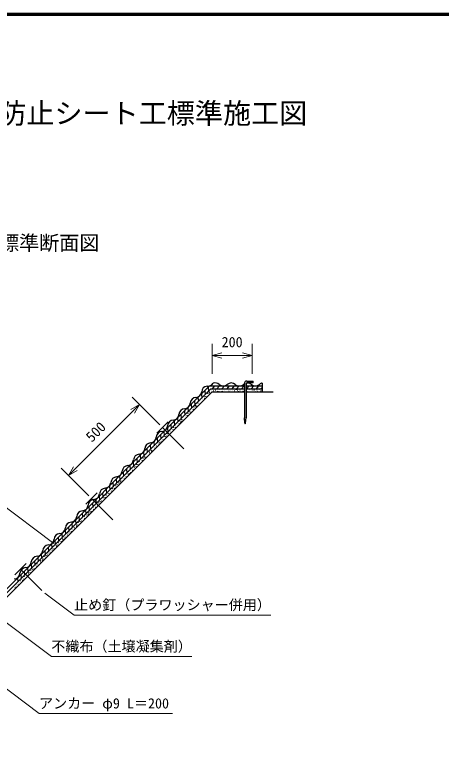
# Model space of a CAD drawing. Units: millimetres, scale not verified. Extents: x 200 to 8200, y 200 to 5824.
# Drawn here: x 2142 to 4268, y 2106 to 5740 of the extents above; entities that cross this region are included whole.
import ezdxf
from ezdxf.enums import TextEntityAlignment as Align

# ---------------------------------------------------------------- set-up
doc = ezdxf.new("R2010")
doc.units = ezdxf.units.MM
doc.header["$LTSCALE"] = 20
for name, color, linetype, lineweight in [('C-STR', 1, 'Continuous', 25), ('C-STR-DIM', 1, 'Continuous', 13), ('C-STR-HTXT', 1, 'Continuous', 13), ('C-TTL', 2, 'Continuous', 70)]:
    doc.layers.add(name, color=color, linetype=linetype, lineweight=lineweight)
doc.layers.add('C-TTL-TXT', color=7, linetype='Continuous')
doc.styles.add('ＭＳ ゴシック', font='')
doc.styles.get('ＭＳ ゴシック').set_extended_font_data('MS Gothic')

msp = doc.modelspace()

# ---------------------------------------------------------------- linework, layer by layer
at = {"layer": 'C-STR', "color": 7}
for p, q in [((3286.54, 3903.73), (3286.54, 3728.63)), ((3295.54, 3898.63), (3295.54, 3728.63)), ((3298.06, 3912.61), (3331.01, 3912.61)), ((3331.01, 3903.61), (3300.95, 3903.61)), ((3331.01, 3903.61), (3331.01, 3912.61)), ((3375.54, 3902.47), (3375.54, 3858.02)), ((1838.61, 2613.51), (3113.12, 3888.02)), ((1849.22, 2602.9), (3119.33, 3873.02)), ((1859.82, 2592.3), (3125.54, 3858.02)), ((3089.39, 3864.29), (3091.1, 3844.79)), ((3106.36, 3881.26), (3108.07, 3861.76)), ((3113.12, 3888.02), (3286.54, 3888.02)), ((3119.33, 3873.02), (3286.54, 3873.02)), ((3137.85, 3888.02), (3125.27, 3873.02)), ((3125.54, 3858.02), (3286.54, 3858.02)), ((3161.85, 3888.02), (3149.27, 3873.02)), ((3187.08, 3888.02), (3174.5, 3873.02)), ((3211.08, 3888.02), (3198.5, 3873.02)), ((3236.31, 3888.02), (3223.73, 3873.02)), ((3260.31, 3888.02), (3247.73, 3873.02)), ((3285.54, 3888.02), (3272.96, 3873.02)), ((3295.54, 3888.02), (3375.54, 3888.02)), ((3295.54, 3873.02), (3375.54, 3873.02)), ((3295.54, 3858.02), (3429.73, 3858.02)), ((3309.54, 3888.02), (3296.96, 3873.02)), ((3333.54, 3888.02), (3320.96, 3873.02)), ((3340.37, 3888.02), (3355.06, 3888.02)), ((3357.54, 3888.02), (3344.96, 3873.02)), ((3375.54, 3880.87), (3368.96, 3873.02)), ((3055.45, 3830.35), (3057.16, 3810.85)), ((3072.42, 3847.32), (3074.13, 3827.82)), ((3021.51, 3796.41), (3023.22, 3776.91)), ((3038.48, 3813.38), (3040.19, 3793.88)), ((2970.6, 3745.5), (2972.31, 3725.99)), ((2987.57, 3762.47), (2989.28, 3742.96)), ((3004.54, 3779.44), (3006.25, 3759.93)), ((2906.61, 3709.25), (2850.05, 3652.68)), ((2936.66, 3711.56), (2938.36, 3692.05)), ((2953.63, 3728.53), (2955.33, 3709.02)), ((3289.54, 3703.63), (3286.54, 3728.63)), ((3292.54, 3703.63), (3295.54, 3728.63)), ((2984.4, 3574.9), (2878.33, 3680.97)), ((2902.72, 3677.62), (2904.42, 3658.11)), ((2919.69, 3694.59), (2921.39, 3675.08)), ((3289.54, 3703.63), (3291.04, 3698.63)), ((3291.04, 3698.63), (3292.54, 3703.63)), ((2868.78, 3643.68), (2870.48, 3624.17)), ((2885.75, 3660.65), (2887.45, 3641.14)), ((2834.83, 3609.74), (2836.54, 3590.23)), ((2851.8, 3626.71), (2853.51, 3607.2)), ((2800.89, 3575.79), (2802.6, 3556.29)), ((2817.86, 3592.76), (2819.57, 3573.26)), ((2766.95, 3541.85), (2768.66, 3522.35)), ((2783.92, 3558.82), (2785.63, 3539.32)), ((2716.04, 3490.94), (2717.75, 3471.43)), ((2733.01, 3507.91), (2734.72, 3488.41)), ((2749.98, 3524.88), (2751.69, 3505.38)), ((2682.1, 3457), (2683.81, 3437.49)), ((2699.07, 3473.97), (2700.78, 3454.46)), ((2648.16, 3423.06), (2649.86, 3403.55)), ((2665.13, 3440.03), (2666.84, 3420.52)), ((2614.22, 3389.12), (2615.92, 3369.61)), ((2631.19, 3406.09), (2632.89, 3386.58)), ((2553.06, 3355.7), (2496.49, 3299.13)), ((2580.28, 3355.18), (2581.98, 3335.67)), ((2597.25, 3372.15), (2598.95, 3352.64)), ((2630.84, 3221.35), (2524.78, 3327.42)), ((2546.33, 3321.24), (2548.04, 3301.73)), ((2563.31, 3338.21), (2565.01, 3318.7)), ((2512.39, 3287.29), (2514.1, 3267.79)), ((2529.36, 3304.27), (2531.07, 3284.76)), ((2461.48, 3236.38), (2463.19, 3216.88)), ((2478.45, 3253.35), (2480.16, 3233.85)), ((2495.42, 3270.32), (2497.13, 3250.82)), ((2427.54, 3202.44), (2429.25, 3182.94)), ((2444.51, 3219.41), (2446.22, 3199.91)), ((2393.6, 3168.5), (2395.31, 3148.99)), ((2410.57, 3185.47), (2412.28, 3165.96)), ((2359.66, 3134.56), (2361.37, 3115.05)), ((2376.63, 3151.53), (2378.34, 3132.02)), ((2325.72, 3100.62), (2327.42, 3081.11)), ((2342.69, 3117.59), (2344.39, 3098.08)), ((2291.78, 3066.68), (2293.48, 3047.17)), ((2308.75, 3083.65), (2310.45, 3064.14)), ((2257.84, 3032.74), (2259.54, 3013.23)), ((2274.81, 3049.71), (2276.51, 3030.2)), ((2199.51, 3002.15), (2142.94, 2945.58)), ((2206.92, 2981.82), (2208.63, 2962.32)), ((2223.89, 2998.8), (2225.6, 2979.29)), ((2240.86, 3015.77), (2242.57, 2996.26)), ((2277.29, 2867.8), (2171.22, 2973.86)), ((2172.98, 2947.88), (2174.69, 2928.38)), ((2189.95, 2964.85), (2191.66, 2945.35)), ((2156.01, 2930.91), (2157.72, 2911.41))]:
    msp.add_line(p, q, dxfattribs=at)
for centre in [(3108.51, 3859.64), (3113.34, 3856.18), (3121.04, 3859.04), (3123.2, 3867.52), (3133.44, 3864.26), (3141.83, 3866.77), (3150.53, 3867.52), (3154.44, 3861.23), (3160.69, 3868.97), (3164.6, 3862.68), (3175.79, 3861.58), (3178.73, 3867.16), (3188.97, 3863.9), (3206.06, 3867.16), (3209.97, 3860.87), (3215.71, 3866.77), (3225.92, 3867.52), (3236.16, 3864.26), (3245.64, 3869.51), (3253.25, 3867.52), (3257.16, 3861.23), (3264.6, 3868.61), (3268.51, 3862.32), (3277.19, 3867.6), (3281.1, 3861.31), (3300.88, 3861.92), (3310.5, 3868.61), (3320.74, 3865.35), (3329.36, 3866.77), (3337.83, 3868.61), (3341.74, 3862.32), (3349.14, 3868.64), (3351.14, 3859.59), (3361.83, 3868.61), (3365.74, 3862.32), (3372.63, 3863.3), (3069.85, 3817.3), (3074.57, 3825.7), (3079.4, 3822.24), (3079.74, 3816.11), (3087.1, 3825.09), (3089.18, 3836.63), (3096.39, 3834.94), (3103.79, 3851.24), (3113.68, 3850.05), (3035.91, 3783.36), (3040.63, 3791.76), (3045.46, 3788.3), (3045.79, 3782.17), (3053.16, 3791.15), (3055.23, 3802.69), (3059.96, 3811.09), (3062.45, 3801), (3004.32, 3751.77), (3009.05, 3760.17), (3015.57, 3751.24), (3016.9, 3765.45), (3018.2, 3758.15), (3026.46, 3770.73), (3026.47, 3762.85), (3033.84, 3771.83), (2958.13, 3709.26), (2965.98, 3714.54), (2967.29, 3707.23), (2975.55, 3719.82), (2975.56, 3711.94), (2982.93, 3720.92), (2985, 3732.45), (2989.72, 3740.85), (2994.54, 3737.38), (2994.88, 3731.26), (3002.25, 3740.24), (2934.09, 3681.54), (2938.81, 3689.94), (2943.63, 3686.47), (2943.97, 3680.35), (2951.34, 3689.33), (2953.41, 3700.86), (2960.62, 3699.18), (2964.66, 3700.33), (2887.9, 3639.03), (2892.72, 3635.56), (2900.43, 3638.42), (2902.5, 3649.95), (2907.22, 3658.35), (2913.75, 3649.42), (2915.07, 3663.63), (2916.38, 3656.32), (2924.64, 3668.91), (2924.65, 3661.02), (2932.01, 3670), (2851.59, 3599.04), (2856.31, 3607.44), (2862.84, 3598.51), (2864.16, 3612.71), (2865.47, 3605.41), (2873.73, 3618), (2873.73, 3610.11), (2881.1, 3619.09), (2883.17, 3630.63), (2893.06, 3629.44), (2813.25, 3561.8), (2822.82, 3567.08), (2830.19, 3568.18), (2832.26, 3579.71), (2836.99, 3588.11), (2841.81, 3584.65), (2842.15, 3578.53), (2849.52, 3587.51), (2858.8, 3597.36), (2781.35, 3528.8), (2786.07, 3537.2), (2790.9, 3533.74), (2791.24, 3527.61), (2798.6, 3536.59), (2800.68, 3548.13), (2805.4, 3556.53), (2811.93, 3547.6), (2814.56, 3554.5), (2822.82, 3559.2), (2749.76, 3497.22), (2754.49, 3505.62), (2756.98, 3495.53), (2761.01, 3496.69), (2762.34, 3510.89), (2763.64, 3503.59), (2771.9, 3516.17), (2771.91, 3508.29), (2779.28, 3517.27), (2703.58, 3454.7), (2711.42, 3459.98), (2712.73, 3452.67), (2720.99, 3465.26), (2721, 3457.38), (2728.37, 3466.36), (2730.44, 3477.89), (2735.16, 3486.29), (2739.98, 3482.83), (2740.32, 3476.7), (2747.69, 3485.68), (2679.53, 3426.98), (2684.25, 3435.38), (2689.07, 3431.91), (2689.41, 3425.79), (2696.78, 3434.77), (2698.85, 3446.3), (2710.1, 3445.77), (2633.34, 3384.47), (2643.54, 3392.1), (2645.87, 3383.86), (2653.11, 3397.38), (2653.12, 3389.49), (2659.19, 3394.86), (2660.51, 3409.07), (2661.82, 3401.76), (2670.08, 3414.35), (2670.09, 3406.47), (2677.46, 3415.45), (2597.03, 3344.48), (2601.75, 3352.88), (2608.28, 3343.95), (2609.6, 3358.16), (2610.91, 3350.85), (2619.17, 3363.44), (2619.18, 3355.55), (2626.54, 3364.53), (2628.62, 3376.07), (2638.5, 3374.88), (2642.22, 3377.89), (2558.69, 3307.24), (2568.26, 3312.53), (2575.63, 3313.62), (2577.7, 3325.16), (2582.43, 3333.56), (2587.25, 3330.09), (2587.59, 3323.97), (2594.96, 3332.95), (2526.79, 3274.24), (2531.52, 3282.64), (2536.34, 3279.18), (2536.68, 3273.06), (2544.05, 3282.04), (2546.12, 3293.57), (2550.84, 3301.97), (2557.37, 3293.04), (2560, 3299.94), (2568.26, 3304.64), (2490.81, 3239.36), (2500.37, 3244.64), (2500.38, 3236.76), (2506.46, 3242.13), (2507.75, 3245.74), (2507.78, 3256.33), (2509.09, 3249.03), (2517.35, 3261.61), (2517.35, 3253.73), (2524.72, 3262.71), (2458.91, 3206.36), (2463.63, 3214.76), (2468.46, 3211.3), (2468.8, 3205.17), (2476.16, 3214.15), (2478.24, 3225.69), (2482.96, 3234.09), (2489.49, 3225.16), (2492.12, 3232.06), (2412.72, 3163.85), (2425.25, 3163.24), (2427.32, 3174.77), (2432.05, 3183.18), (2438.57, 3174.24), (2439.9, 3188.45), (2441.2, 3181.15), (2449.46, 3193.73), (2449.47, 3185.85), (2456.84, 3194.83), (2381.58, 3125.85), (2388.98, 3137.54), (2390.29, 3130.23), (2398.55, 3142.82), (2398.56, 3134.94), (2405.93, 3143.92), (2408, 3155.45), (2417.54, 3160.39), (2417.88, 3154.26), (2344.84, 3095.97), (2349.66, 3092.5), (2357.37, 3095.36), (2359.44, 3106.89), (2364.16, 3115.29), (2370.69, 3106.36), (2372.01, 3120.57), (2373.32, 3113.26), (2381.59, 3117.97), (2387.66, 3123.33), (2308.53, 3055.98), (2313.25, 3064.38), (2319.78, 3055.45), (2321.1, 3069.66), (2322.41, 3062.35), (2330.67, 3074.94), (2330.68, 3067.05), (2338.04, 3076.03), (2340.12, 3087.57), (2350, 3086.38), (2270.19, 3018.74), (2279.76, 3024.03), (2287.13, 3025.12), (2289.2, 3036.66), (2293.93, 3045.06), (2298.75, 3041.59), (2299.09, 3035.47), (2306.46, 3044.45), (2240.65, 2988.1), (2245.37, 2996.5), (2251.9, 2987.57), (2253.22, 3001.77), (2254.53, 2994.47), (2262.79, 2999.17), (2268.87, 3004.54), (2271.5, 3011.44), (2279.76, 3016.14), (2194.46, 2945.59), (2202.31, 2950.86), (2203.62, 2943.56), (2211.88, 2956.14), (2211.88, 2948.26), (2219.25, 2957.24), (2221.32, 2968.77), (2226.05, 2977.17), (2230.87, 2973.71), (2231.21, 2967.59), (2238.58, 2976.57), (2170.41, 2917.86), (2175.13, 2926.26), (2179.96, 2922.8), (2180.3, 2916.67), (2187.66, 2925.65), (2189.74, 2937.19), (2200.99, 2936.66), (2144, 2880.38), (2150.07, 2885.74), (2151.4, 2899.95), (2152.7, 2892.65), (2160.96, 2905.23), (2160.97, 2897.35), (2168.34, 2906.33)]:
    msp.add_circle(centre, 0.3, dxfattribs=at)
at = {"layer": 'C-STR'}
for centre, radius, start, end in [((3105.25, 3917.4), 30.42, 260.70334, 327.95552), ((3141.14, 3872.57), 30.42, 48.88791, 109.41009), ((3181.14, 3918.41), 30.42, 228.88791, 311.11209), ((3221.14, 3872.57), 30.42, 48.88791, 131.11209), ((3261.74, 3919.8), 31.87, 229.72286, 321.10971), ((3301.14, 3872.57), 30.42, 48.88791, 96.30277), ((3341.14, 3918.41), 30.42, 228.88791, 311.11209), ((3381.14, 3872.57), 30.42, 100.5934, 131.11209), ((3043.41, 3861.32), 30.42, 273.88791, 356.11209), ((3104.1, 3857.2), 30.42, 97.11885, 176.11209), ((3047.53, 3800.63), 30.42, 93.88791, 176.11209), ((2986.84, 3804.76), 30.42, 273.88791, 356.11209), ((2930.27, 3748.19), 30.42, 273.88791, 356.11209), ((2990.96, 3744.06), 30.42, 93.88791, 176.11209), ((2934.4, 3687.49), 30.42, 93.88791, 176.11209), ((2873.7, 3691.62), 30.42, 273.88791, 356.11209), ((2877.83, 3630.93), 30.42, 93.88791, 176.11209), ((2821.26, 3574.36), 30.42, 93.88791, 176.11209), ((2817.13, 3635.05), 30.42, 273.88791, 356.11209), ((2760.57, 3578.48), 30.42, 273.88791, 356.11209), ((2764.69, 3517.79), 30.42, 93.88791, 176.11209), ((2708.12, 3461.22), 30.42, 93.88791, 176.11209), ((2704, 3521.91), 30.42, 273.88791, 356.11209), ((2647.43, 3465.34), 30.42, 273.88791, 356.11209), ((2651.55, 3404.65), 30.42, 93.88791, 176.11209), ((2590.86, 3408.78), 30.42, 273.88791, 356.11209), ((2534.29, 3352.21), 30.42, 273.88791, 356.11209), ((2594.98, 3348.08), 30.42, 93.88791, 176.11209), ((2538.42, 3291.51), 30.42, 93.88791, 176.11209), ((2477.72, 3295.64), 30.42, 273.88791, 356.11209), ((2421.15, 3239.07), 30.42, 273.88791, 356.11209), ((2481.85, 3234.95), 30.42, 93.88791, 176.11209), ((2425.28, 3178.38), 30.42, 93.88791, 176.11209), ((2364.59, 3182.5), 30.42, 273.88791, 356.11209), ((2368.71, 3121.81), 30.42, 93.88791, 176.11209), ((2312.14, 3065.24), 30.42, 93.88791, 176.11209), ((2308.02, 3125.93), 30.42, 273.88791, 356.11209), ((2251.45, 3069.37), 30.42, 273.88791, 356.11209), ((2255.57, 3008.67), 30.42, 93.88791, 176.11209), ((2199, 2952.1), 30.42, 93.88791, 176.11209), ((2194.88, 3012.8), 30.42, 273.88791, 356.11209), ((2138.31, 2956.23), 30.42, 273.88791, 356.11209)]:
    msp.add_arc(centre, radius, start, end, dxfattribs=at)
at = {"layer": 'C-STR', "color": 7}
for centre, radius, start, end in [((3298.22, 3900.49), 12.12, 90.74558, 164.52089), ((3300.54, 3898.63), 5, 85.32404, 180)]:
    msp.add_arc(centre, radius, start, end, dxfattribs=at)
at = {"layer": 'C-STR-DIM'}
for p, q in [((3125.54, 3948.37), (3125.54, 4097.85)), ((3325.54, 3948.37), (3325.54, 4097.85)), ((3125.54, 4040.14), (3173.84, 4053.08)), ((3125.54, 4040.14), (3173.84, 4027.2)), ((3125.54, 4040.14), (3325.54, 4040.14)), ((3325.54, 4040.14), (3277.25, 4053.08)), ((3325.54, 4040.14), (3277.25, 4027.2)), ((2865.74, 3693.56), (2727.85, 3831.44)), ((2764.29, 3795.01), (2739.29, 3751.71)), ((2512.19, 3340.01), (2374.3, 3477.89)), ((2410.74, 3441.46), (2435.74, 3484.76)), ((2410.74, 3441.46), (2454.04, 3466.46))]:
    msp.add_line(p, q, dxfattribs=at)
msp.add_lwpolyline([(2410.74, 3441.46), (2764.29, 3795.01), (2720.99, 3770.01)], dxfattribs=at)
at = {"layer": 'C-STR-HTXT'}
for p, q in [((2041.99, 3324.94), (2337.6, 3101.77)), ((2292.52, 2855.5), (2438.45, 2745.33)), ((2029.3, 2761.77), (2324.91, 2538.6)), ((2438.45, 2745.33), (3418.45, 2745.33)), ((2324.91, 2538.6), (3024.91, 2538.6)), ((1981.77, 2467.2), (2263.65, 2254.4)), ((2263.65, 2254.4), (2928.65, 2254.4))]:
    msp.add_line(p, q, dxfattribs=at)
at = {"layer": 'C-TTL'}
msp.add_lwpolyline([(200, 200), (8200, 200), (8200, 5740), (200, 5740)], close=True, dxfattribs=at)

# ---------------------------------------------------------------- texts
at = {"layer": 'C-STR-DIM', "color": 7, "style": 'ＭＳ ゴシック'}
msp.add_text('200', height=51.32, dxfattribs=at).set_placement((3173.04, 4065.93), align=Align.BOTTOM_LEFT)
msp.add_text('500', height=51.32, rotation=45, dxfattribs=at).set_placement((2537.95, 3593.55), align=Align.BOTTOM_LEFT)
at = {"layer": 'C-STR-HTXT', "color": 7, "style": 'ＭＳ ゴシック'}
for s, p in [('止め釘（プラワッシャー併用）', (2438.45, 2755.33)), ('不織布（土壌凝集剤）', (2324.91, 2548.6)), ('アンカー φ9 L＝200', (2263.65, 2264.4))]:
    msp.add_text(s, height=51.32, dxfattribs=at).set_placement(p, align=Align.BOTTOM_LEFT)
at = {"layer": 'C-TTL-TXT', "color": 3, "style": 'ＭＳ ゴシック'}
msp.add_text('亀甲金網付のり面侵食防止シート工標準施工図', height=102.6, dxfattribs=at).set_placement((661.05, 5165.74), align=Align.BOTTOM_LEFT)
at = {"layer": 'C-TTL-TXT', "style": 'ＭＳ ゴシック'}
msp.add_text('標準断面図', height=73.31, dxfattribs=at).set_placement((2064.32, 4542.78), align=Align.BOTTOM_LEFT)

doc.saveas('drawing.dxf')
